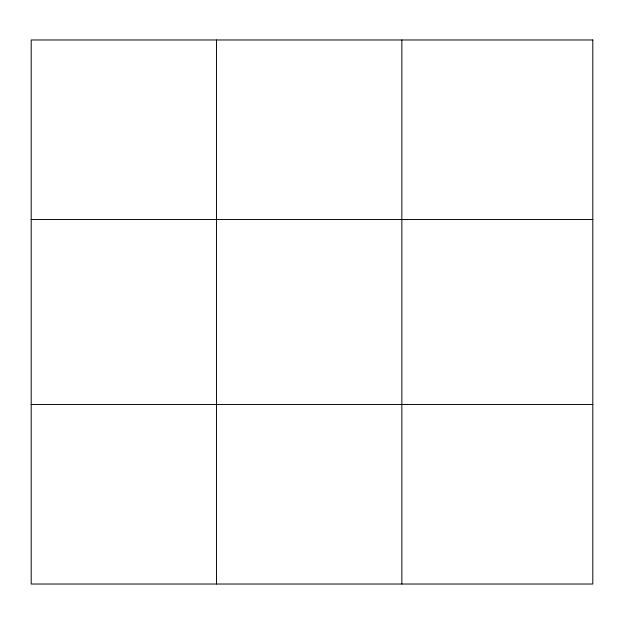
<?xml version="1.0" encoding="UTF-8"?>
<svg xmlns="http://www.w3.org/2000/svg" width="624" height="624" viewBox="0 0 624 624"><rect width="100%" height="100%" fill="white"/><g stroke="black" fill="none" stroke-linecap="round" stroke-linejoin="round"><path stroke-width="0.94" d="M216.528 39.975L216.528 584.025M401.856 39.975L401.856 584.025M31.2 219.515L592.8 219.515M31.2 404.485L592.8 404.485M592.8 39.975L592.8 584.025L31.2 584.025L31.2 39.975L592.8 39.975"/></g></svg>
